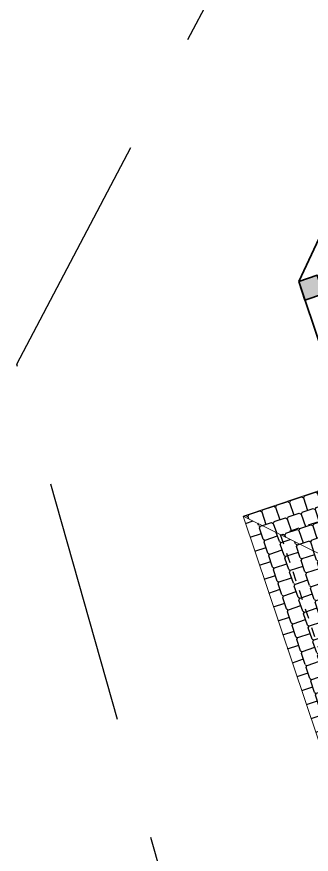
# Model space of a CAD drawing. Header units: metres. Extents: x 568332 to 569219, y 2065964 to 2066430.
# Drawn here: x 568524.19 to 568527.2, y 2066046.65 to 2066055.21 of the extents above; entities that cross this region are included whole.
import ezdxf

# ---------------------------------------------------------------- set-up
doc = ezdxf.new("R2010")
doc.units = ezdxf.units.M
doc.linetypes.add('HIDDEN', pattern=[0.375, 0.25, -0.125])
doc.layers.get('0').update_dxf_attribs({"linetype": 'CONTINUOUS'})
doc.layers.get('DEFPOINTS').update_dxf_attribs({"linetype": 'CONTINUOUS'})
for name, color, linetype, lineweight in [('-CONCRETE', 1, 'CONTINUOUS', 35), ('-LINE1', 7, 'CONTINUOUS', 18), ('-STEEL1', 1, 'CONTINUOUS', 35), ('-WALL', 4, 'CONTINUOUS', 35)]:
    doc.layers.add(name, color=color, linetype=linetype, lineweight=lineweight)
doc.layers.add('-RANH GIOI LO DAT', color=12, linetype='CONTINUOUS')
doc.layers.add('13. NET HATCH', color=252, linetype='CONTINUOUS')

# ---------------------------------------------------------------- blocks, each defined once
blk = doc.blocks.new('A$C4D045CFB')
at = {"layer": '13. NET HATCH'}
h = blk.add_hatch(dxfattribs=at)
h.set_pattern_fill('MAIGO-12', color=256, scale=300, angle=180)
h.set_pattern_definition([(180, (-90, 1.102182119232618e-14), (-75.00000000000001, -150), [120, -30, 120, -30]), (270, (-75, -14.99999999999999), (74.99999999999997, -150), [135, -165]), (225, (-60, 7.34788079488412e-15), (-75.00000000142688, -150.0000000028537), [21.213203436, -403.0508652]), (315, (-90, 1.102182119232618e-14), (75.00000000142684, -150.0000000028537), [21.213203436, -403.0508652])])
h.paths.add_polyline_path([(1299.999119955668, 6100.494044825784), (1299.953723877203, 5215.284894083044), (1299.999119955668, 5229.592269479996), (1299.999119955668, 4500.000660992693), (-0.0008800443320069462, 6100.494044825784)])
h = blk.add_hatch(dxfattribs=at)
h.set_pattern_fill('MAIGO-12', color=256, scale=300, angle=270)
h.set_pattern_definition([(270, (-1.653273178848927e-14, -90), (150, -75.00000000000003), [120, -30, 120, -30]), (0, (14.99999999999999, -75), (150, 74.99999999999996), [135, -165]), (315, (-1.102182119232618e-14, -60), (150.0000000028537, -75.0000000014269), [21.213203436, -403.0508652]), (45, (-1.653273178848927e-14, -90), (150.0000000028537, 75.00000000142683), [21.213203436, -403.0508652])])
h.paths.add_polyline_path([(-0.0008800443320069462, 6100.494044825784), (1299.999119955668, 4500.000660992693), (1299.999119955668, 1300.000660992693), (-0.0008800443320069462, 0.000660992693156004)])
h = blk.add_hatch(dxfattribs=at)
h.set_pattern_fill('MAIGO-12', color=256, scale=300)
h.set_pattern_definition([(0, (90, 0), (75, 150), [120, -30, 120, -30]), (90, (75, 15), (-74.99999999999999, 150), [135, -165]), (45, (60, 0), (75.00000000142687, 150.0000000028537), [21.213203436, -403.0508652]), (135, (90, 0), (-75.00000000142686, 150.0000000028537), [21.213203436, -403.0508652])])
h.paths.add_polyline_path([(1299.999119955668, 1300.000660992693), (1299.999119955668, 0.000660992693156004), (-0.0008800443320069462, 0.000660992693156004)])
at = {"layer": '-LINE1'}
for p, q in [((-0.0008800443320069462, 0.000660992693156004), (-0.0008800443320069462, 6100.494044825784)), ((-0.0008800443320069462, 6100.494044825784), (1299.999119955668, 6100.494044825784)), ((-0.0008800443320069462, 6100.494044825784), (1299.999119955668, 4500.000660992693)), ((-0.0008800443320069462, 0.000660992693156004), (1299.999119955668, 1300.000660992693)), ((1299.999119955668, 0.000660992693156004), (-0.0008800443320069462, 0.000660992693156004))]:
    blk.add_line(p, q, dxfattribs=at)
at = {"layer": 'DEFPOINTS', "linetype": 'HIDDEN', "ltscale": 5}
blk.add_lwpolyline([(1299.999119955668, 300.0006609926932), (299.999119955668, 300.0006609926932), (299.999119955668, 5800.494044825784), (1299.999119955668, 5800.494044825784)], close=True, dxfattribs=at)
blk = doc.blocks.new('A$C5C575821')
at = {"layer": '-CONCRETE'}
h = blk.add_hatch(color=256, dxfattribs=at)
h.dxf.hatch_style = 1
h.paths.add_polyline_path([(-0.00237559899687767, 200.0000000000146), (-0.00237559899687767, 1.455191522836685e-11), (199.9976244010031, 1.455191522836685e-11), (199.9976244010031, 200.0000000000146)])
blk.add_lwpolyline([(-0.00237559899687767, 1.455191522836685e-11), (199.9976244010031, 1.455191522836685e-11), (199.9976244010031, 200.0000000000146), (-0.00237559899687767, 200.0000000000146)], close=True, dxfattribs=at)
blk = doc.blocks.new('TRUC M6')
at = {"layer": '-WALL'}
blk.add_blockref('A$C5C575821', (-199.9976244010031, -200.0000000000146), dxfattribs=at)
blk = doc.blocks.new('A$C3F2307D3')
at = {"layer": '-RANH GIOI LO DAT', "linetype": 'HIDDEN', "ltscale": 10}
for p, q in [((3.829365596175194e-06, 14.45138577069156), (3.374793474446051, 20.85212680883706)), ((4.102312903385609, 2.990709617733955e-06), (3.829365596175194e-06, 14.45138577069156))]:
    blk.add_line(p, q, dxfattribs=at)
at = {"layer": '-WALL'}
blk.add_line((2.881082237698138, 15.29596247058362), (3.287552040419541, 16.1638218711596), dxfattribs=at)
blk.add_lwpolyline([(6.549106013844721, 13.79513657931238), (3.8946735446807, 12.90431688795798), (3.97400555817876, 12.66792620788328), (3.784398056799546, 12.60429449076764), (2.881082237698138, 15.29596247058362)], dxfattribs=at)
at = {"layer": '-STEEL1', "xscale": -0.001, "yscale": 0.001, "zscale": 0.001, "rotation": 198.5516004350626}
blk.add_blockref('TRUC M6', (3.134321456192993, 15.16998668620363), dxfattribs=at)
at = {"layer": '-WALL', "xscale": -0.001, "yscale": 0.001, "zscale": 0.001, "rotation": 198.5516004350626}
blk.add_blockref('A$C4D045CFB', (2.313330982462503, 12.90171736734919), dxfattribs=at)

msp = doc.modelspace()

# ---------------------------------------------------------------- block references
msp.add_blockref('A$C3F2307D3', (568524.1932675531, 2066037.206617298))

doc.saveas('drawing.dxf')
